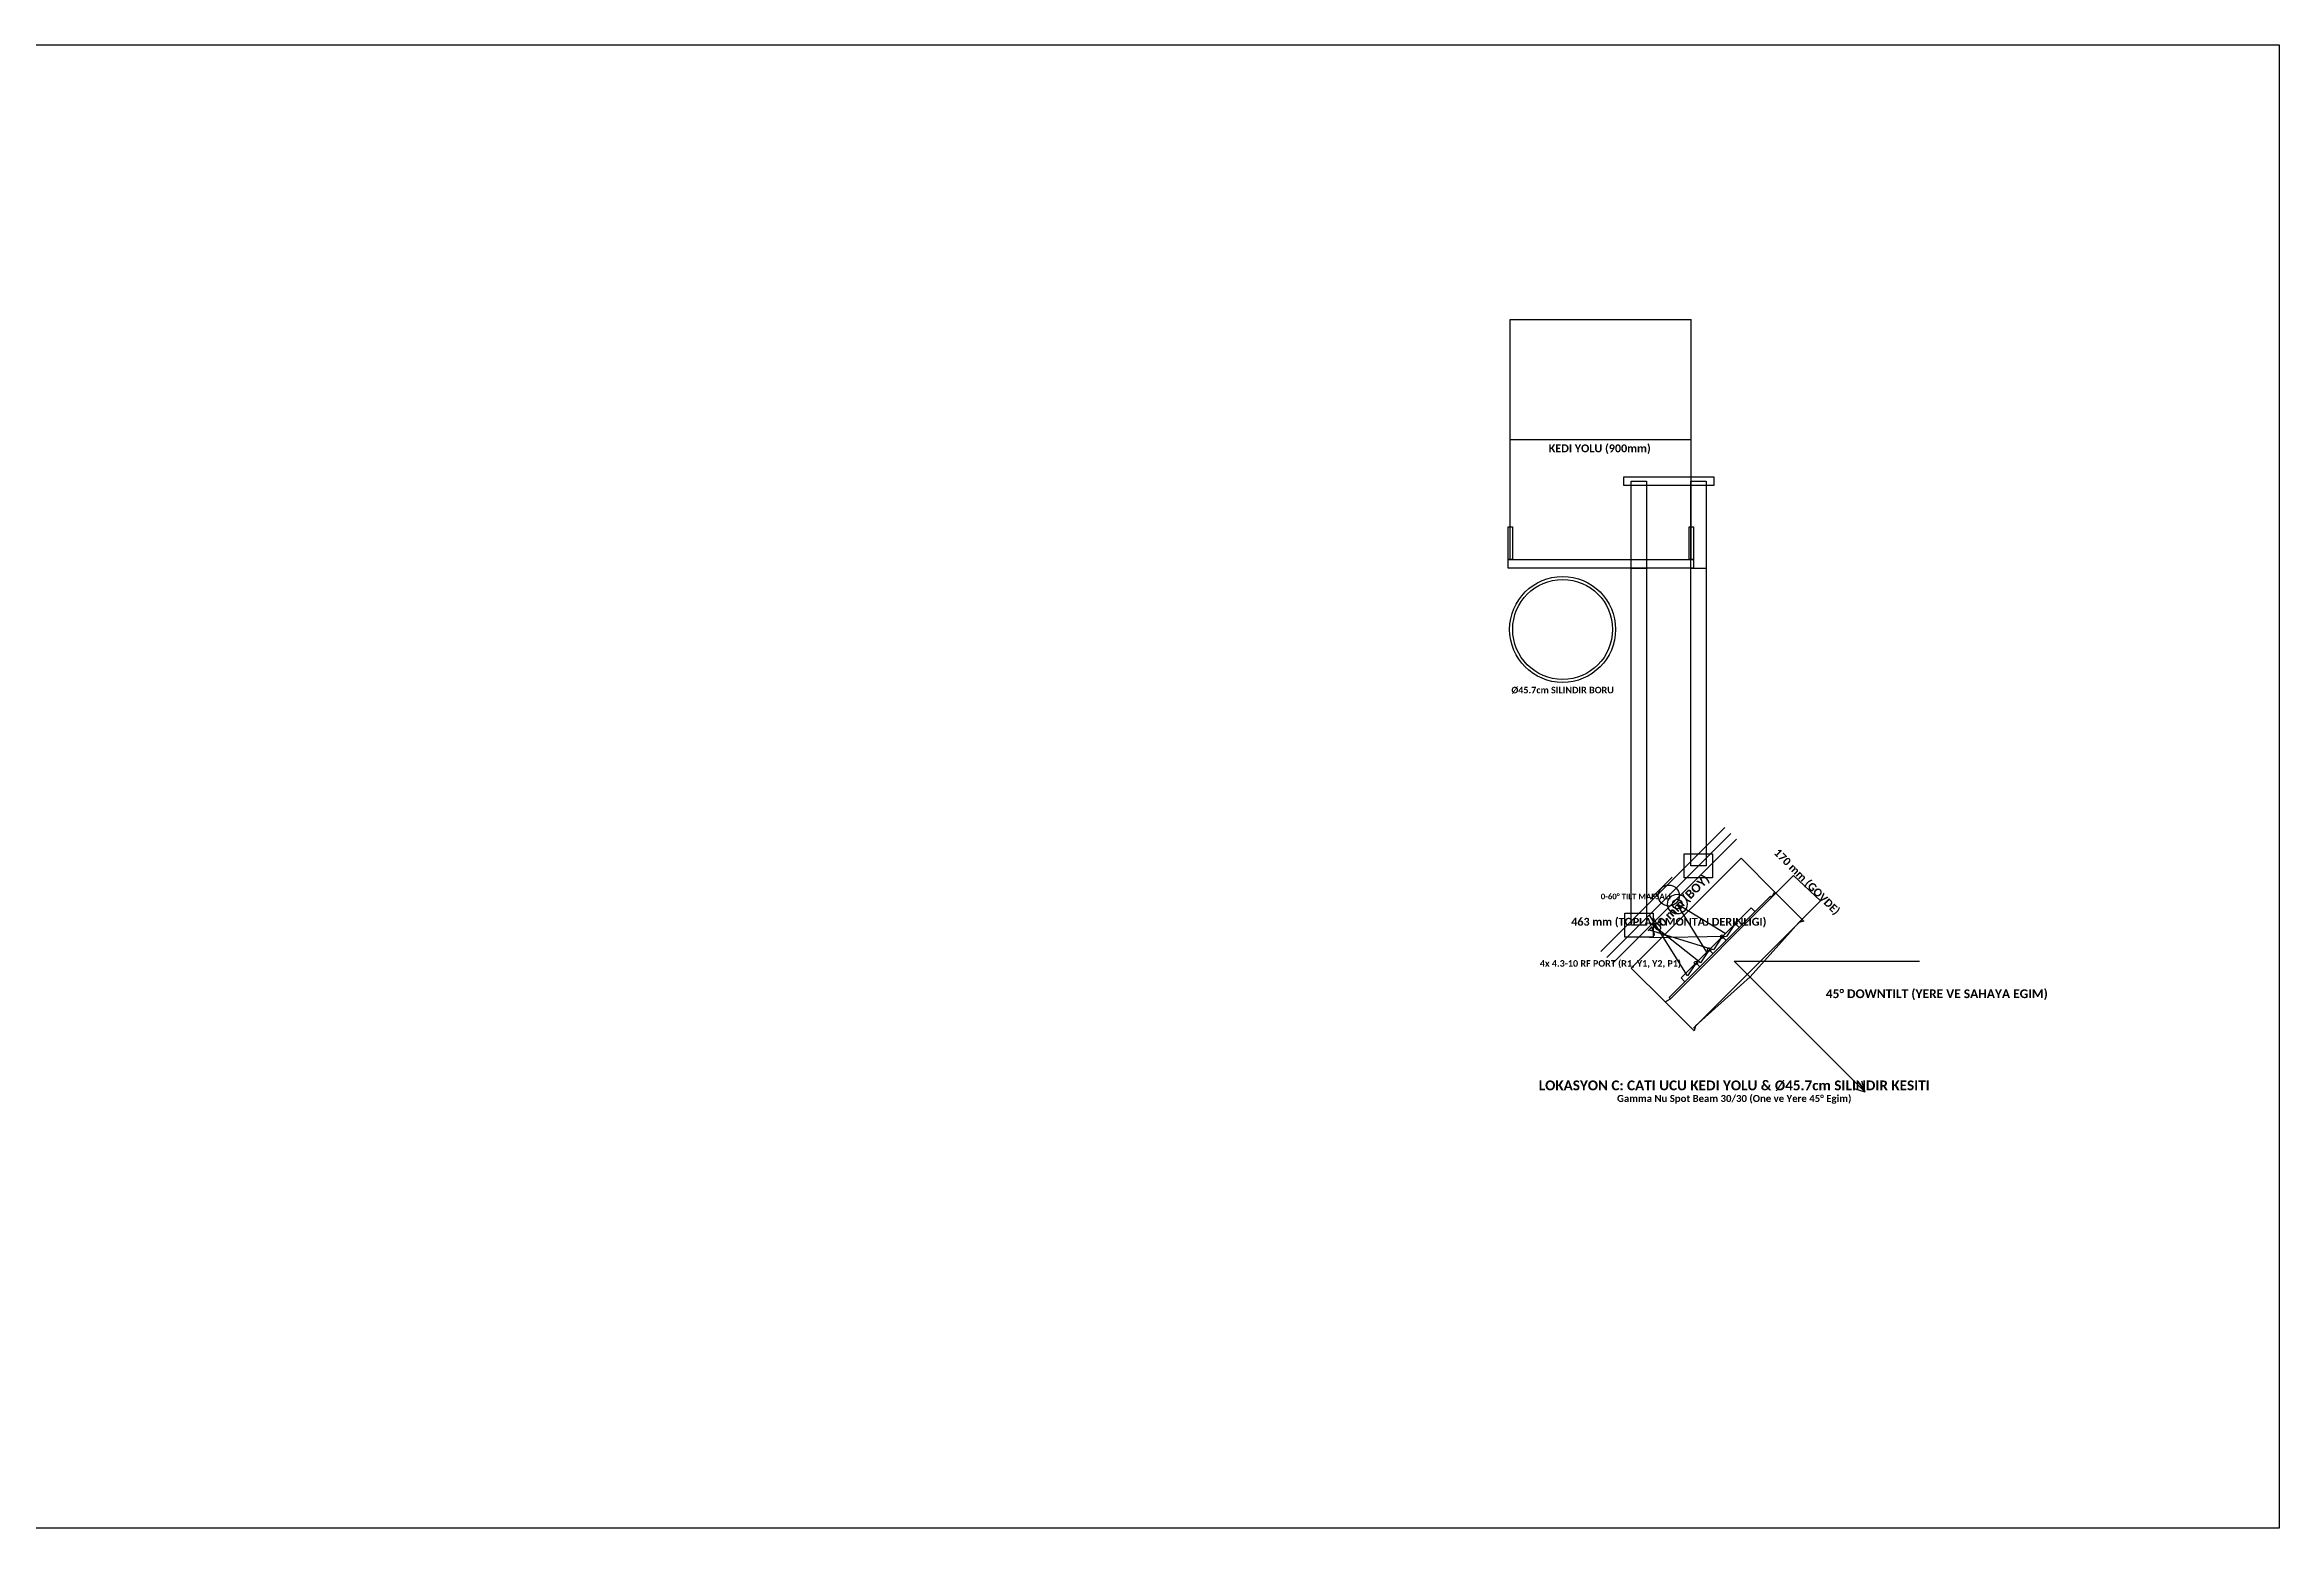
# Model space of a CAD drawing. Header units: metres. Extents: x -21.5 to 35.1, y -2.6 to 19.8.
# Drawn here: x -2.25 to 8, y -2.6 to 4.2 of the extents above; entities that cross this region are included whole.
import ezdxf
from ezdxf.enums import TextEntityAlignment as Align

# ---------------------------------------------------------------- set-up
doc = ezdxf.new("R2010")
doc.units = ezdxf.units.M
for name, color, linetype in [('CELIK_KIRIS_KOLON', 9, 'CONTINUOUS'), ('EKP_PANEL_ANTEN', 6, 'CONTINUOUS'), ('KABLO_TAVALARI', 6, 'CONTINUOUS'), ('METIN_BILGI', 7, 'CONTINUOUS'), ('MONTAJ_BORULARI', 2, 'CONTINUOUS'), ('OLCULER', 1, 'CONTINUOUS'), ('ZEMIN_PLATFORM', 8, 'CONTINUOUS')]:
    doc.layers.add(name, color=color, linetype=linetype)
doc.styles.get("Standard").update_dxf_attribs({"font": 'calibrib.ttf'})

msp = doc.modelspace()

# ---------------------------------------------------------------- linework, layer by layer
at = {"layer": 'CELIK_KIRIS_KOLON'}
for p, q in [((4.473, 1.84), (4.473, 2.94)), ((4.473, 2.94), (5.303, 2.94)), ((5.303, 1.84), (5.303, 2.94)), ((4.473, 2.39), (5.303, 2.39)), ((5.215, 0.384), (5.116, 0.285)), ((5.667, 0.298), (5.202, -0.167)), ((5.459, 0.126), (5.239, 0.261)), ((5.374, 0.041), (5.239, 0.261)), ((5.577, 0.244), (5.256, -0.077)), ((5.595, 0.227), (5.577, 0.244)), ((5.667, 0.298), (5.673, 0.293)), ((5.256, -0.077), (5.273, -0.095)), ((5.202, -0.167), (5.207, -0.173))]:
    msp.add_line(p, q, dxfattribs=at)
for points in [[(4.993, 2.18), (4.993, 2.22), (5.406, 2.22), (5.406, 2.18)], [(5.271, 0.382), (5.271, 0.492), (5.401, 0.492), (5.401, 0.382)], [(4.998, 0.109), (4.998, 0.219), (5.128, 0.219), (5.128, 0.109)]]:
    msp.add_lwpolyline(points, close=True, dxfattribs=at)
for centre, radius in [((5.2, 0.3), 0.0481), ((5.239, 0.261), 0.045), ((5.239, 0.261), 0.022)]:
    msp.add_circle(centre, radius, dxfattribs=at)
at = {"layer": 'EKP_PANEL_ANTEN'}
for p, q in [((5.673, 0.293), (5.687, 0.316)), ((5.687, 0.316), (5.82, 0.183)), ((5.207, -0.173), (5.673, 0.293)), ((5.808, 0.187), (5.313, -0.308)), ((5.797, 0.177), (5.573, -0.073)), ((5.82, 0.183), (5.797, 0.177)), ((5.573, -0.073), (5.323, -0.297)), ((5.184, -0.187), (5.207, -0.173)), ((5.317, -0.32), (5.184, -0.187)), ((5.323, -0.297), (5.317, -0.32))]:
    msp.add_line(p, q, dxfattribs=at)
at = {"layer": 'KABLO_TAVALARI'}
for p, q in [((5.285, -0.068), (5.111, 0.211)), ((5.345, -0.008), (5.111, 0.176)), ((5.405, 0.052), (5.111, 0.141)), ((5.465, 0.112), (5.111, 0.106)), ((5.445, 0.112), (5.405, 0.052)), ((5.463, 0.094), (5.445, 0.112)), ((5.505, 0.172), (5.465, 0.112)), ((5.523, 0.154), (5.505, 0.172)), ((5.385, 0.052), (5.345, -0.008)), ((5.402, 0.034), (5.385, 0.052)), ((5.325, -0.008), (5.285, -0.068)), ((5.342, -0.026), (5.325, -0.008))]:
    msp.add_line(p, q, dxfattribs=at)
for centre in [(5.445, 0.112), (5.505, 0.172), (5.385, 0.052), (5.325, -0.008)]:
    msp.add_circle(centre, 0.008, dxfattribs=at)
at = {"layer": 'METIN_BILGI'}
msp.add_lwpolyline([(-18, -2.6), (-18, 4.2), (8, 4.2), (8, -2.6)], close=True, dxfattribs=at)
at = {"layer": 'MONTAJ_BORULARI'}
for p, q in [((5.457, 0.612), (4.888, 0.043)), ((5.484, 0.585), (4.915, 0.016)), ((5.511, 0.558), (4.942, -0.011))]:
    msp.add_line(p, q, dxfattribs=at)
for points in [[(5.028, 0.164), (5.028, 2.2), (5.098, 2.2), (5.098, 0.164)], [(5.301, 0.437), (5.301, 2.2), (5.371, 2.2), (5.371, 0.437)], [(5.028, 0.164), (5.028, 1.8), (5.098, 1.8), (5.098, 0.164)], [(5.301, 0.437), (5.301, 1.8), (5.371, 1.8), (5.371, 0.437)]]:
    msp.add_lwpolyline(points, close=True, dxfattribs=at)
for radius in [0.243, 0.229]:
    msp.add_circle((4.713, 1.52), radius, dxfattribs=at)
at = {"layer": 'OLCULER'}
for p, q in [((5.028, -0.032), (5.532, 0.472)), ((5.687, 0.316), (5.532, 0.472)), ((5.673, 0.293), (5.772, 0.392)), ((5.772, 0.392), (5.896, 0.276)), ((5.797, 0.177), (5.896, 0.276)), ((5.5, 0), (6.35, 0)), ((5.5, 0), (6.101, -0.601)), ((5.184, -0.187), (5.028, -0.032)), ((6.101, -0.601), (6.051, -0.586)), ((6.101, -0.601), (6.086, -0.551))]:
    msp.add_line(p, q, dxfattribs=at)
at = {"layer": 'ZEMIN_PLATFORM'}
for points in [[(4.463, 1.84), (4.463, 1.99), (4.483, 1.99), (4.483, 1.84)], [(5.293, 1.84), (5.293, 1.99), (5.313, 1.99), (5.313, 1.84)], [(4.463, 1.8), (4.463, 1.84), (5.313, 1.84), (5.313, 1.8)]]:
    msp.add_lwpolyline(points, close=True, dxfattribs=at)

# ---------------------------------------------------------------- texts
at = {"layer": 'CELIK_KIRIS_KOLON'}
msp.add_text('0-60° TILT MAFSALI', height=0.026, dxfattribs=at).set_placement((5.209, 0.296), align=Align.MIDDLE_RIGHT)
at = {"layer": 'KABLO_TAVALARI'}
msp.add_text('4x 4.3-10 RF PORT (R1, Y1, Y2, P1)', height=0.03, dxfattribs=at).set_placement((5.256, -0.011), align=Align.MIDDLE_RIGHT)
at = {"layer": 'METIN_BILGI'}
for s, height, p in [('KEDI YOLU (900mm)', 0.036, (4.883, 2.35)), ('Ø45.7cm SILINDIR BORU', 0.03, (4.713, 1.242)), ('LOKASYON C: CATI UCU KEDI YOLU & Ø45.7cm SILINDIR KESITI', 0.045, (5.5, -0.57)), ('Gamma Nu Spot Beam 30/30 (One ve Yere 45° Egim)', 0.032, (5.5, -0.63))]:
    msp.add_text(s, height=height, dxfattribs=at).set_placement(p, align=Align.MIDDLE_CENTER)
at = {"layer": 'OLCULER'}
for s, height, rotation, p in [('170 mm (GOVDE)', 0.036, -45, (5.834, 0.364)), ('700 mm (BOY)', 0.04, 45, (5.245, 0.255))]:
    msp.add_text(s, height=height, rotation=rotation, dxfattribs=at).set_placement(p, align=Align.MIDDLE_CENTER)
msp.add_text('463 mm (TOPLAM MONTAJ DERINLIGI)', height=0.036, dxfattribs=at).set_placement((5.2, 0.18), align=Align.MIDDLE_CENTER)
msp.add_text('45° DOWNTILT (YERE VE SAHAYA EGIM)', height=0.04, dxfattribs=at).set_placement((5.92, -0.15), align=Align.MIDDLE_LEFT)

doc.saveas('drawing.dxf')
